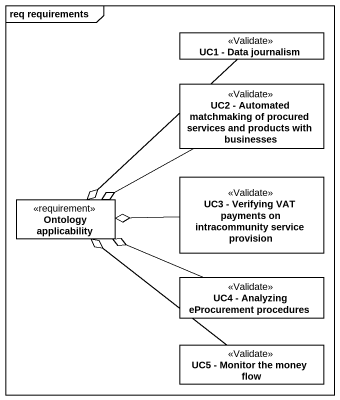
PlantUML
@startuml
mainframe req requirements
hide circle
hide empty members
class "UC1 - Data journalism" as UC1_Data_journalism <<Validate>>
class "UC2 - Automated matchmaking of procured services and products with businesses" as UC2_Automated_matchmaking <<Validate>>
class "Ontology applicability" as Ontology_applicability <<requirement>>
class "UC3 - Verifying VAT payments on intracommunity service provision" as UC3_Verifying_VAT_payments <<Validate>>
class "UC4 - Analyzing eProcurement procedures" as UC4_Analyzing_eProcurement <<Validate>>
class "UC5 - Monitor the money flow" as UC5_Monitor_the_money_flow <<Validate>>
UC1_Data_journalism --o Ontology_applicability
UC2_Automated_matchmaking -left-o Ontology_applicability
UC3_Verifying_VAT_payments -left-o Ontology_applicability
UC4_Analyzing_eProcurement -left-o Ontology_applicability
UC5_Monitor_the_money_flow -up-o Ontology_applicability
@enduml
